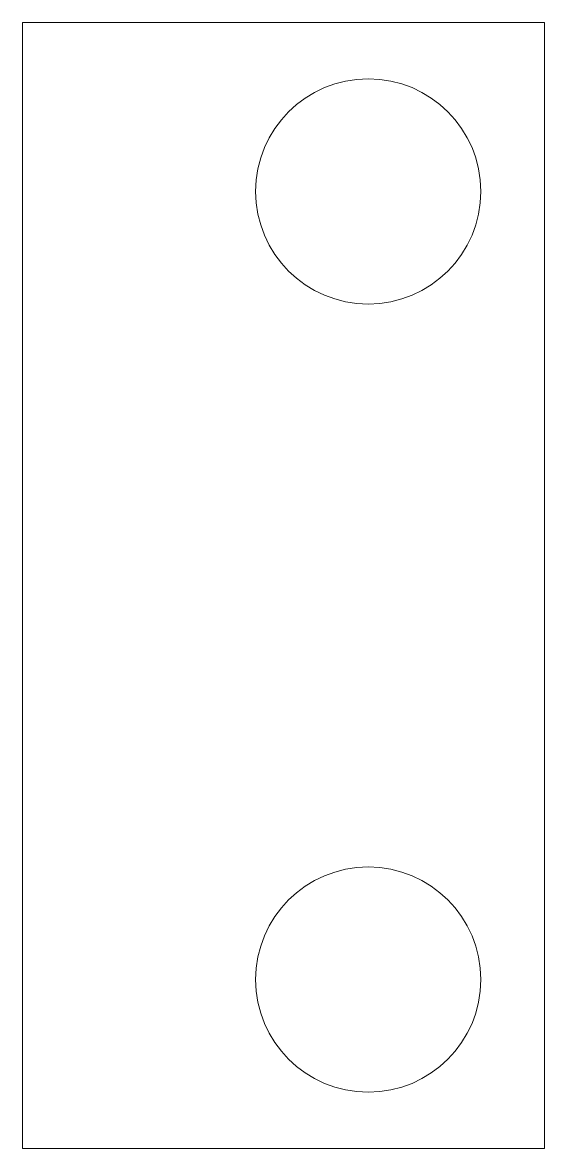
# Model space of a CAD drawing. Header units: millimetres. Extents: x -9.3 to 32.1, y -10 to 10.
# Drawn here: x 22.86 to 32.13, y -10 to 10 of the extents above.
import ezdxf

# ---------------------------------------------------------------- set-up
doc = ezdxf.new("R2010")
doc.units = ezdxf.units.MM
doc.layers.add('channel', color=7, linetype='CONTINUOUS', lineweight=0)

msp = doc.modelspace()

# ---------------------------------------------------------------- linework, layer by layer
at = {"layer": 'channel'}
for p, q in [((32.13, 10), (22.86, 10)), ((22.86, 10), (22.86, -10)), ((32.13, -10), (32.13, 10)), ((22.86, -10), (32.13, -10))]:
    msp.add_line(p, q, dxfattribs=at)
for centre in [(29, 7), (29, -7)]:
    msp.add_circle(centre, 2, dxfattribs=at)

doc.saveas('drawing.dxf')
